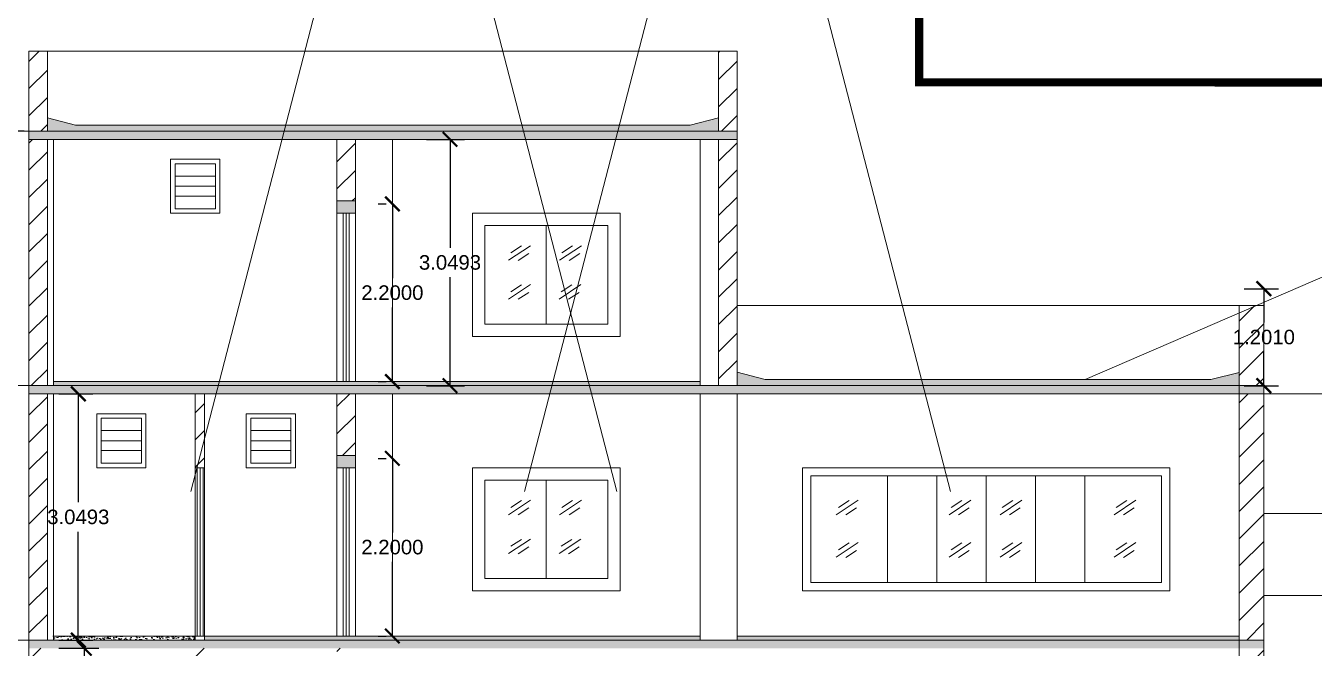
# Model space of a CAD drawing. Header units: metres. Extents: x -1560823 to -1560091, y 43631 to 43698.
# Drawn here: x -1560405.92 to -1560389.98, y 43674.24 to 43681.95 of the extents above; entities that cross this region are included whole.
import ezdxf

# ---------------------------------------------------------------- set-up
doc = ezdxf.new("R2010")
doc.units = ezdxf.units.M
doc.header["$LTSCALE"] = 750
doc.header["$MEASUREMENT"] = 0
doc.header["$PDMODE"] = 35
doc.header["$PDSIZE"] = 50
for name, pattern in [('DASH', [0.35, 0.25, -0.1]), ('DOT2', [0.125, 0, -0.125]), ('HIDDENX2', [0.75, 0.5, -0.25]), ('PHANTOM2', [1.25, 0.625, -0.125, 0.125, -0.125, 0.125, -0.125])]:
    doc.linetypes.add(name, pattern=pattern)
doc.layers.get('0').update_dxf_attribs({"lineweight": 5})
doc.layers.get('Defpoints').update_dxf_attribs({"lineweight": 0})
for name, color, linetype in [('BLK_1_FLR_1_REGULAR_ROOM_1', 117, 'Continuous'), ('BLK_1_FLR_2_WC_BATH_HT', 223, 'Continuous'), ('BLK_1_FLR_3_REGULAR_ROOM_1', 117, 'Continuous'), ('BLK_1_FLR_3_WC_BATH_HT', 223, 'Continuous'), ('BLK_1_HT_OF_BLDG', 5, 'Continuous'), ('BLK_1_PARAPET_HT', 233, 'Continuous')]:
    doc.layers.add(name, color=color, linetype=linetype)
doc.layers.add('BLK_1_FLR_2_REGULAR_ROOM_1', color=117, linetype='Continuous', lineweight=0)
doc.layers.add('LOCATION_PLAN', color=7, linetype='Continuous', lineweight=0)
doc.styles.add('56', font='romant.shx')
doc.styles.add('ROMANS', font='romans__.ttf', dxfattribs={"width": 0.75})
doc.styles.get("Standard").update_dxf_attribs({"font": 'arial.ttf'})
doc.dimstyles.new('Aec_Arch_I$7', dxfattribs={"dimscale": 96, "dimtxt": 0.125, "dimasz": 0.125, "dimexe": 0.125, "dimexo": 0.125, "dimgap": 0.0625, "dimtad": 1, "dimdec": 1, "dimzin": 3, "dimdsep": 46, "dimlunit": 4, "dimtxsty": 'ROMANS', "dimblk": 'OBLIQUE', "dimcen": 0.09375, "dimdle": 0.125, "dimadec": 0, "dimazin": 0, "dimtfac": 0.75, "dimtdec": 1, "dimtofl": 0, "dimtmove": 2, "dimatfit": 3, "dimfxl": 0, "dimfrac": 1, "dimtolj": 1, "dimtzin": 0, "dimarcsym": 0})
doc.dimstyles.get("Standard").update_dxf_attribs({"dimtxt": 0.18, "dimasz": 0.18, "dimexe": 0.18, "dimexo": 0.0625, "dimgap": 0.09, "dimtad": 1, "dimtih": 1, "dimtoh": 1, "dimdec": 4, "dimzin": 0, "dimdsep": 46, "dimtxsty": 'Standard', "dimblk": 'ARCHTICK', "dimcen": 0.09, "dimadec": 0, "dimazin": 0, "dimtfac": 1, "dimtdec": 4, "dimtofl": 0, "dimtmove": 0, "dimatfit": 3, "dimldrblk": 'ARCHTICK', "dimfxl": 0, "dimtolj": 1, "dimtzin": 0, "dimarcsym": 0})
pattern_1 = [(50, (-1563030.144, 41999.765784), (0.0911322407, -0.007973038), [0.0095292032, -0.1048212356]), (355, (-1563030.144, 41999.76578), (-0.0176291954, 0.0955705562), [0.0076233626, -0.0838569885]), (100.4514445, (-1563030.1364, 41999.76512), (0.073503045, 0.0875975172), [0.0080985766, -0.0890843424]), (46.1842, (-1563030.144, 41999.7912), (0.1355994605, -0.021030225), [0.014293805, -0.1572318534]), (96.6356355, (-1563030.1327, 41999.78944), (0.1187544485, 0.123767655), [0.012147872, -0.133626589]), (351.184164, (-1563030.144, 41999.7912), (0.1187544484, 0.123767655), [0.011435044, -0.125785483]), (21, (-1563030.13129, 41999.78484), (0.0758406482, -0.0511551631), [0.0095292032, -0.1048212356]), (326, (-1563030.13129, 41999.78484), (0.0309146833, 0.0921346954), [0.0076233626, -0.0838569885]), (71.4514447, (-1563030.12497, 41999.78058), (0.1067553305, 0.040979532), [0.0080985763, -0.0890843424]), (37.5, (-1563030.143997, 41999.765784), (0.0015449831, 0.04229617585), [0, -0.0828405401, 0, -0.0851275489, 0, -0.0841746286]), (7.5, (-1563030.143997, 41999.765784), (0.0334245745, 0.0501123915), [0, -0.0485354085, 0, -0.0809346995, 0, -0.0320816509]), (327.5, (-1563030.17233, 41999.765784), (0.06782536647, -0.00286573276), [0, -0.0317640108, 0, -0.0991037136, 0, -0.1315030046]), (317.5, (-1563030.185036, 41999.765784), (0.0740973271, 0.012718943), [0, -0.041293214, 0, -0.0658150303, 0, -0.0933861917])]
pattern_2 = [(45, (-1563037.27138, 42056.80287), (-0.168454106, 0.168454106), [])]

# ---------------------------------------------------------------- blocks, each defined once
blk = doc.blocks.new('_ArchTick')
at = {"color": 0, "linetype": 'ByBlock', "const_width": 0.15}
blk.add_lwpolyline([(-0.5, -0.5), (0.5, 0.5)], dxfattribs=at)
blk = doc.blocks.new('*D270')
at = {"layer": 'BLK_1_HT_OF_BLDG', "color": 0, "lineweight": -2}
for p, q in [((-1560405.944, 43680.646), (-1560407.537, 43680.646)), ((-1560407.357, 43680.646), (-1560407.357, 43674.831)), ((-1560407.357, 43668.652), (-1560407.357, 43674.467)), ((-1560405.945, 43668.652), (-1560407.537, 43668.652))]:
    blk.add_line(p, q, dxfattribs=at)
at = {"layer": 'Defpoints', "color": 0}
for p in [(-1560405.882, 43680.646), (-1560407.357, 43668.652), (-1560405.883, 43668.652)]:
    blk.add_point(p, dxfattribs=at)
at = {"layer": 'BLK_1_HT_OF_BLDG', "color": 0, "lineweight": -2, "xscale": 0.18, "yscale": 0.18, "zscale": 0.18}
for p, rotation in [((-1560407.357, 43680.646), 90), ((-1560407.357, 43668.652), 270)]:
    blk.add_blockref('_ArchTick', p, dxfattribs=dict(at, rotation=rotation))
at = {"layer": 'BLK_1_HT_OF_BLDG', "color": 0, "insert": (-1560407.357, 43674.649), "char_height": 0.18, "attachment_point": 5}
blk.add_mtext('\\A1;11.9941', dxfattribs=at)
blk = doc.blocks.new('*D259')
at = {"layer": 'BLK_1_FLR_1_REGULAR_ROOM_1', "color": 0, "lineweight": -2}
for p, q in [((-1560405.515, 43674.243), (-1560405.019, 43674.243)), ((-1560405.199, 43674.243), (-1560405.199, 43672.9)), ((-1560405.199, 43671.193), (-1560405.199, 43672.536)), ((-1560405.515, 43671.193), (-1560405.019, 43671.193))]:
    blk.add_line(p, q, dxfattribs=at)
at = {"layer": 'Defpoints', "color": 0}
for p in [(-1560405.578, 43674.243), (-1560405.199, 43674.243), (-1560405.578, 43671.193)]:
    blk.add_point(p, dxfattribs=at)
at = {"layer": 'BLK_1_FLR_1_REGULAR_ROOM_1', "color": 0, "lineweight": -2, "xscale": 0.18, "yscale": 0.18, "zscale": 0.18}
for p, rotation in [((-1560405.199, 43674.243), 90), ((-1560405.199, 43671.193), 270)]:
    blk.add_blockref('_ArchTick', p, dxfattribs=dict(at, rotation=rotation))
at = {"layer": 'BLK_1_FLR_1_REGULAR_ROOM_1', "color": 0, "insert": (-1560405.199, 43672.718), "char_height": 0.18, "attachment_point": 5}
blk.add_mtext('\\A1;3.0493', dxfattribs=at)
blk = doc.blocks.new('*D260')
at = {"layer": 'BLK_1_FLR_2_REGULAR_ROOM_1', "color": 0, "lineweight": -2}
for p, q in [((-1560405.515, 43677.394), (-1560405.092, 43677.394)), ((-1560405.272, 43677.394), (-1560405.272, 43676.051)), ((-1560405.272, 43674.344), (-1560405.272, 43675.687)), ((-1560405.515, 43674.344), (-1560405.092, 43674.344))]:
    blk.add_line(p, q, dxfattribs=at)
at = {"layer": 'Defpoints', "color": 0}
for p in [(-1560405.578, 43677.394), (-1560405.272, 43677.394), (-1560405.578, 43674.344)]:
    blk.add_point(p, dxfattribs=at)
at = {"layer": 'BLK_1_FLR_2_REGULAR_ROOM_1', "color": 0, "lineweight": -2, "xscale": 0.18, "yscale": 0.18, "zscale": 0.18}
for p, rotation in [((-1560405.272, 43677.394), 90), ((-1560405.272, 43674.344), 270)]:
    blk.add_blockref('_ArchTick', p, dxfattribs=dict(at, rotation=rotation))
at = {"layer": 'BLK_1_FLR_2_REGULAR_ROOM_1', "color": 0, "insert": (-1560405.272, 43675.869), "char_height": 0.18, "attachment_point": 5}
blk.add_mtext('\\A1;3.0493', dxfattribs=at)
blk = doc.blocks.new('*D262')
at = {"layer": 'BLK_1_PARAPET_HT', "color": 0, "lineweight": -2}
for p, q in [((-1560390.842, 43678.696), (-1560390.42, 43678.696)), ((-1560390.6, 43678.696), (-1560390.6, 43678.278)), ((-1560390.6, 43677.495), (-1560390.6, 43677.914)), ((-1560390.842, 43677.495), (-1560390.42, 43677.495))]:
    blk.add_line(p, q, dxfattribs=at)
at = {"layer": 'Defpoints', "color": 0}
for p in [(-1560390.905, 43678.696), (-1560390.6, 43678.696), (-1560390.905, 43677.495)]:
    blk.add_point(p, dxfattribs=at)
at = {"layer": 'BLK_1_PARAPET_HT', "color": 0, "lineweight": -2, "xscale": 0.18, "yscale": 0.18, "zscale": 0.18}
for p, rotation in [((-1560390.6, 43678.696), 90), ((-1560390.6, 43677.495), 270)]:
    blk.add_blockref('_ArchTick', p, dxfattribs=dict(at, rotation=rotation))
at = {"layer": 'BLK_1_PARAPET_HT', "color": 0, "insert": (-1560390.6, 43678.096), "char_height": 0.18, "attachment_point": 5}
blk.add_mtext('\\A1;1.2010', dxfattribs=at)
blk = doc.blocks.new('*D268')
at = {"layer": 'BLK_1_FLR_3_REGULAR_ROOM_1', "color": 0, "lineweight": -2}
for p, q in [((-1560400.963, 43680.545), (-1560400.492, 43680.545)), ((-1560400.672, 43680.545), (-1560400.672, 43679.202)), ((-1560400.672, 43677.495), (-1560400.672, 43678.838)), ((-1560400.963, 43677.495), (-1560400.492, 43677.495))]:
    blk.add_line(p, q, dxfattribs=at)
at = {"layer": 'Defpoints', "color": 0}
for p in [(-1560401.026, 43680.545), (-1560401.026, 43677.495), (-1560400.672, 43677.495)]:
    blk.add_point(p, dxfattribs=at)
at = {"layer": 'BLK_1_FLR_3_REGULAR_ROOM_1', "color": 0, "lineweight": -2, "xscale": 0.18, "yscale": 0.18, "zscale": 0.18}
for p, rotation in [((-1560400.672, 43680.545), 90), ((-1560400.672, 43677.495), 270)]:
    blk.add_blockref('_ArchTick', p, dxfattribs=dict(at, rotation=rotation))
at = {"layer": 'BLK_1_FLR_3_REGULAR_ROOM_1', "color": 0, "insert": (-1560400.672, 43679.02), "char_height": 0.18, "attachment_point": 5}
blk.add_mtext('\\A1;3.0493', dxfattribs=at)
blk = doc.blocks.new('A$C9f3768fe')
at = {"color": 0}
blk.add_line((21.76, 0), (21.76, 23.89), dxfattribs=at)
for points in [[(0, 0), (21.76, 0), (21.76, 23.89), (0, 23.89)], [(2, 2), (19.76, 2), (19.76, 21.89), (2, 21.89)]]:
    blk.add_lwpolyline(points, close=True, dxfattribs=at)
for points in [[(2, 16.41), (19.76, 16.41)], [(2, 11.95), (19.76, 11.95)], [(2, 7.62), (19.76, 7.62)]]:
    blk.add_lwpolyline(points, dxfattribs=at)
blk = doc.blocks.new('A$C42f8ecb2')
at = {"color": 0}
for points in [[(10.94, 7.41), (0, 0.09)], [(1.05, 3.76), (6.43, 7.25)], [(4.74, 0), (10.12, 3.48)]]:
    blk.add_lwpolyline(points, dxfattribs=at)
blk = doc.blocks.new('_Oblique')
at = {"color": 0, "linetype": 'ByBlock', "lineweight": -2}
blk.add_line((-0.5, -0.5), (0.5, 0.5), dxfattribs=at)
blk = doc.blocks.new('*D273')
at = {"layer": 'BLK_1_FLR_2_WC_BATH_HT', "color": 0, "linetype": 'DOT2', "lineweight": -2}
for p, q in [((-1560401.563, 43676.595), (-1560401.205, 43676.595)), ((-1560401.563, 43674.395), (-1560401.205, 43674.395))]:
    blk.add_line(p, q, dxfattribs=at)
at = {"layer": 'BLK_1_FLR_2_WC_BATH_HT', "color": 0, "linetype": 'PHANTOM2', "lineweight": -2}
for p, q in [((-1560401.385, 43676.595), (-1560401.385, 43675.677)), ((-1560401.385, 43674.395), (-1560401.385, 43675.313))]:
    blk.add_line(p, q, dxfattribs=at)
at = {"layer": 'Defpoints', "color": 0}
for p in [(-1560401.626, 43676.595), (-1560401.385, 43676.595), (-1560401.626, 43674.395)]:
    blk.add_point(p, dxfattribs=at)
at = {"layer": 'BLK_1_FLR_2_WC_BATH_HT', "color": 0, "lineweight": -2, "xscale": 0.18, "yscale": 0.18, "zscale": 0.18}
for p, rotation in [((-1560401.385, 43676.595), 90), ((-1560401.385, 43674.395), 270)]:
    blk.add_blockref('_ArchTick', p, dxfattribs=dict(at, rotation=rotation))
at = {"layer": 'BLK_1_FLR_2_WC_BATH_HT', "color": 0, "insert": (-1560401.385, 43675.495), "char_height": 0.18, "attachment_point": 5}
blk.add_mtext('\\A1;2.2000', dxfattribs=at)
blk = doc.blocks.new('*D274')
at = {"layer": 'BLK_1_FLR_3_WC_BATH_HT', "color": 0, "linetype": 'DOT2', "lineweight": -2}
for p, q in [((-1560401.563, 43679.746), (-1560401.205, 43679.746)), ((-1560401.563, 43677.546), (-1560401.205, 43677.546))]:
    blk.add_line(p, q, dxfattribs=at)
at = {"layer": 'BLK_1_FLR_3_WC_BATH_HT', "color": 0, "linetype": 'PHANTOM2', "lineweight": -2}
for p, q in [((-1560401.385, 43679.746), (-1560401.385, 43678.828)), ((-1560401.385, 43677.546), (-1560401.385, 43678.464))]:
    blk.add_line(p, q, dxfattribs=at)
at = {"layer": 'Defpoints', "color": 0}
for p in [(-1560401.626, 43679.746), (-1560401.385, 43679.746), (-1560401.626, 43677.546)]:
    blk.add_point(p, dxfattribs=at)
at = {"layer": 'BLK_1_FLR_3_WC_BATH_HT', "color": 0, "lineweight": -2, "xscale": 0.18, "yscale": 0.18, "zscale": 0.18}
for p, rotation in [((-1560401.385, 43679.746), 90), ((-1560401.385, 43677.546), 270)]:
    blk.add_blockref('_ArchTick', p, dxfattribs=dict(at, rotation=rotation))
at = {"layer": 'BLK_1_FLR_3_WC_BATH_HT', "color": 0, "insert": (-1560401.385, 43678.646), "char_height": 0.18, "attachment_point": 5}
blk.add_mtext('\\A1;2.2000', dxfattribs=at)
blk = doc.blocks.new('A$C7B173BE1')
at = {"linetype": 'HIDDENX2'}
h = blk.add_hatch(dxfattribs=at)
h.set_pattern_fill('AR-CONC', color=256, scale=0.055338, style=0)
h.set_pattern_definition([(50, (-100.1612, -509.87248), (0.39691729, -0.03472576), [0.04150348, -0.45653833]), (355, (-100.1612, -509.8725), (-0.07678218, 0.41624792), [0.0332028, -0.36523066]), (100.4514, (-100.12812, -509.87537), (0.3201354, 0.3815219), [0.03527253, -0.38799787]), (46.1842, (-100.1612, -509.7618), (0.59058963, -0.09159488), [0.0622552, -0.6848075]), (96.6356, (-100.112, -509.76944), (0.51722345, 0.53905714), [0.0529088, -0.5819967]), (351.1842, (-100.1612, -509.7618), (0.517223, 0.53905755), [0.0498042, -0.547846]), (21, (-100.10586, -509.78947), (0.3303163, -0.22280116), [0.04150348, -0.45653833]), (326, (-100.10586, -509.78947), (0.1346458, 0.40128338), [0.0332028, -0.36523066]), (71.4514, (-100.07833, -509.80804), (0.46496222, 0.17848186), [0.03527253, -0.38799787]), (37.5, (-100.1612, -509.87248), (0.00672902, 0.18421673), [0, -0.36080362, 0, -0.37076446, 0, -0.36661411]), (7.5, (-100.1612, -509.87248), (0.145577365, 0.21825947), [0, -0.21139108, 0, -0.352502925, 0, -0.1397284]), (327.5, (-100.2846, -509.87248), (0.295406547, -0.01248141), [0, -0.13834495, 0, -0.43163623, 0, -0.57274808]), (317.5, (-100.33994, -509.87248), (0.32272344, 0.05539607), [0, -0.17984843, 0, -0.28665073, 0, -0.40673414])])
h.paths.add_polyline_path([(1.721, 5.05), (1.721, 4.957), (1.859, 4.957), (6.747, 4.957), (6.747, 5.05)])
h = blk.add_hatch(dxfattribs=at)
h.set_pattern_fill('AR-CONC', color=256, scale=0.061487, style=0)
h.set_pattern_definition([(50, (-11.32398, 11.07707), (0.441019, -0.038584), [0.046115, -0.507265]), (355, (-11.324, 11.07707), (-0.085314, 0.462498), [0.036892, -0.405812]), (100.4514, (-11.28723, 11.07385), (0.355706, 0.423913), [0.039192, -0.431109]), (46.184, (-11.324, 11.20004), (0.65621, -0.101772), [0.069172, -0.760897]), (96.6356, (-11.2693, 11.19156), (0.574693, 0.598952), [0.058788, -0.646663]), (351.184, (-11.324, 11.20004), (0.574692, 0.598953), [0.055338, -0.608718]), (21, (-11.2625, 11.1693), (0.367018, -0.247557), [0.046115, -0.507265]), (326, (-11.2625, 11.1693), (0.149606, 0.44587), [0.036892, -0.405812]), (71.4514, (-11.2319, 11.14867), (0.516625, 0.198313), [0.039192, -0.431109]), (37.5, (-11.32398, 11.07707), (0.0074767, 0.2046853), [0, -0.400893, 0, -0.4119605, 0, -0.407349]), (7.5, (-11.32398, 11.07707), (0.1617526, 0.2425105), [0, -0.234879, 0, -0.39167, 0, -0.1552538]), (327.5, (-11.4611, 11.07707), (0.3282295, -0.0138682), [0, -0.1537166, 0, -0.479596, 0, -0.6363868]), (317.5, (-11.52258, 11.07707), (0.3585816, 0.061551), [0, -0.1998316, 0, -0.318501, 0, -0.451927])])
h.paths.add_polyline_path([(2.413, 4.219), (2.413, 4.404), (1.721, 4.404), (1.721, 4.219)])
h = blk.add_hatch(dxfattribs=at)
h.set_pattern_fill('AR-CONC', color=256, scale=0.09223, style=0)
h.set_pattern_definition([(50, (-100.1612, -509.8725), (0.6615288, -0.0578763), [0.0691725, -0.7608972]), (355, (-100.1612, -509.8725), (-0.1279703, 0.6937465), [0.055338, -0.6087178]), (100.4514, (-100.1061, -509.8773), (0.533559, 0.63586985), [0.05878755, -0.6466631]), (46.1842, (-100.1612, -509.688), (0.984316, -0.1526581), [0.1037587, -1.1413458]), (96.6356, (-100.0792, -509.7007), (0.862039, 0.8984286), [0.0881813, -0.9699945]), (351.1842, (-100.1612, -509.688), (0.8620384, 0.8984292), [0.083007, -0.9130767]), (21, (-100.06897, -509.73414), (0.55052716, -0.37133526), [0.0691725, -0.7608972]), (326, (-100.069, -509.73414), (0.22440964, 0.6688056), [0.055338, -0.6087178]), (71.4514, (-100.0231, -509.7651), (0.774937, 0.2974698), [0.05878755, -0.6466631]), (37.5, (-100.1612, -509.87248), (0.01121503, 0.30702788), [0, -0.60133937, 0, -0.61794076, 0, -0.61102352]), (7.5, (-100.1612, -509.87248), (0.24262894, 0.36376578), [0, -0.35231847, 0, -0.58750488, 0, -0.23288066]), (327.5, (-100.36687, -509.87248), (0.49234424, -0.02080235), [0, -0.2305749, 0, -0.71939372, 0, -0.95458013]), (317.5, (-100.4591, -509.8725), (0.5378724, 0.0923268), [0, -0.2997474, 0, -0.4777512, 0, -0.67789024])])
h.paths.add_polyline_path([(6.747, 4.219), (6.747, 4.404), (6.056, 4.404), (6.056, 4.219)])
h = blk.add_hatch(dxfattribs=at)
h.set_pattern_fill('AR-CONC', color=256, scale=0.09223, style=0)
h.set_pattern_definition([(50, (-11.324, 11.07707), (0.661529, -0.057876), [0.069172, -0.760897]), (355, (-11.324, 11.0771), (-0.12797, 0.693747), [0.055338, -0.608718]), (100.4514, (-11.26885, 11.07225), (0.53356, 0.63587), [0.058788, -0.646663]), (46.184, (-11.324, 11.2615), (0.984316, -0.152658), [0.10376, -1.141346]), (96.6356, (-11.242, 11.2488), (0.86204, 0.89843), [0.08818, -0.969995]), (351.184, (-11.324, 11.2615), (0.86204, 0.89843), [0.083007, -0.913077]), (21, (-11.23175, 11.2154), (0.550527, -0.371335), [0.069172, -0.760897]), (326, (-11.23175, 11.2154), (0.22441, 0.668806), [0.055338, -0.608718]), (71.4514, (-11.1859, 11.1845), (0.774937, 0.29747), [0.058788, -0.646663]), (37.5, (-11.32398, 11.07707), (0.011215, 0.307028), [0, -0.6013394, 0, -0.617941, 0, -0.6110235]), (7.5, (-11.32398, 11.07707), (0.242629, 0.363766), [0, -0.3523185, 0, -0.587505, 0, -0.2328807]), (327.5, (-11.52965, 11.07707), (0.4923442, -0.0208024), [0, -0.230575, 0, -0.719394, 0, -0.95458]), (317.5, (-11.6219, 11.07707), (0.537872, 0.092327), [0, -0.299747, 0, -0.477751, 0, -0.67789])])
h.paths.add_polyline_path([(6.747, 2.467), (7.024, 2.467), (7.024, 2.652), (7.024, 2.744), (1.721, 2.744), (1.444, 2.744), (1.444, 2.467), (1.721, 2.467)])
for p, q in [((5.317, 7.507), (5.252, 7.442)), ((5.252, 7.257), (5.252, 7.442)), ((5.379, 7.507), (5.317, 7.507)), ((5.318, 7.286), (5.318, 7.419)), ((5.375, 7.286), (5.375, 7.422)), ((5.379, 7.507), (5.444, 7.442)), ((5.444, 7.257), (5.444, 7.442)), ((5.317, 7.192), (5.252, 7.257)), ((5.317, 5.05), (5.317, 7.192)), ((5.317, 7.192), (5.379, 7.192)), ((5.379, 7.192), (5.444, 7.257)), ((5.379, 5.05), (5.379, 7.192)), ((5.281, 6.464), (5.341, 6.464)), ((5.341, 6.464), (5.349, 6.485)), ((5.349, 6.485), (5.349, 6.446)), ((5.349, 6.446), (5.356, 6.466)), ((5.356, 6.466), (5.404, 6.466)), ((16.349, 3.737), (16.349, 6.319)), ((10.282, 6.043), (13.925, 6.043)), ((10.282, 5.536), (10.282, 6.043)), ((13.925, 5.536), (13.925, 6.043)), ((16.262, 6.043), (16.718, 6.043)), ((10.558, 4.29), (10.558, 5.766)), ((10.558, 5.766), (13.648, 5.766)), ((11.542, 4.29), (11.542, 5.766)), ((11.604, 4.29), (11.604, 5.766)), ((12.603, 4.29), (12.603, 5.766)), ((12.664, 4.29), (12.664, 5.766)), ((13.648, 4.29), (13.648, 5.766)), ((16.229, 5.766), (16.718, 5.766)), ((10.282, 5.536), (9.165, 5.536)), ((9.165, 4.521), (9.165, 5.536)), ((15.041, 5.536), (13.925, 5.536)), ((15.041, 4.521), (15.041, 5.536)), ((10.282, 5.397), (9.307, 5.397)), ((9.307, 4.659), (9.307, 5.397)), ((10.282, 4.659), (10.282, 5.397)), ((13.925, 5.397), (14.9, 5.397)), ((13.925, 4.659), (13.925, 5.397)), ((14.9, 4.659), (14.9, 5.397)), ((6.747, 5.05), (1.721, 5.05)), ((1.721, 5.05), (1.721, 4.957)), ((6.747, 5.05), (6.747, 4.957)), ((8.684, 5.032), (9.664, 5.032)), ((9.742, 5.028), (9.898, 5.028)), ((13.184, 5.032), (13.338, 5.032)), ((13.509, 5.032), (15.53, 5.032)), ((1.167, 4.957), (0.808, 4.957)), ((1.167, 4.957), (1.167, 4.421)), ((1.444, 4.957), (1.444, 4.421)), ((1.444, 4.957), (7.024, 4.957)), ((1.536, 4.865), (1.536, 4.404)), ((1.536, 4.865), (1.859, 4.865)), ((1.721, 4.865), (1.721, 4.219)), ((1.859, 4.865), (1.859, 4.404)), ((2.413, 4.957), (2.413, 2.744)), ((2.689, 4.957), (2.689, 2.744)), ((4.734, 4.957), (4.734, 3.148)), ((4.795, 4.957), (4.795, 3.148)), ((5.779, 4.957), (5.779, 2.744)), ((6.056, 4.957), (6.056, 2.744)), ((6.609, 4.865), (6.609, 4.404)), ((6.609, 4.865), (6.932, 4.865)), ((6.747, 4.865), (6.747, 4.219)), ((6.932, 4.865), (6.932, 4.404)), ((7.024, 4.957), (7.024, 4.421)), ((7.301, 4.957), (7.66, 4.957)), ((7.301, 4.957), (7.301, 4.421)), ((7.393, 4.865), (7.66, 4.865)), ((7.393, 4.865), (7.393, 4.404)), ((10.282, 4.521), (9.165, 4.521)), ((10.282, 4.659), (9.307, 4.659)), ((10.282, 4.014), (10.282, 4.521)), ((14.9, 4.659), (13.925, 4.659)), ((13.925, 4.521), (15.041, 4.521)), ((13.925, 4.014), (13.925, 4.521)), ((2.413, 4.404), (1.721, 4.404)), ((3.673, 4.456), (3.673, 2.744)), ((3.673, 4.456), (3.734, 4.456)), ((3.734, 4.456), (3.734, 2.744)), ((6.056, 4.404), (6.747, 4.404)), ((10.558, 4.29), (13.648, 4.29)), ((16.244, 4.29), (16.718, 4.29)), ((2.413, 4.219), (1.721, 4.219)), ((6.056, 4.219), (6.747, 4.219)), ((10.282, 4.014), (13.925, 4.014)), ((16.242, 4.014), (16.718, 4.014)), ((4.734, 3.148), (4.795, 3.148)), ((1.345, 2.744), (1.345, 2.467)), ((1.345, 2.744), (7.024, 2.744)), ((7.024, 2.467), (7.024, 2.744)), ((1.345, 2.467), (7.024, 2.467))]:
    blk.add_line(p, q)
at = {"linetype": 'ByBlock', "ltscale": 0.5}
for p, q in [((13.925, 3.402), (13.925, 2.798)), ((15.041, 3.402), (15.041, 2.798)), ((9.079, 3.101), (9.357, 3.101)), ((9.936, 3.101), (11.711, 3.101)), ((12.275, 3.101), (14.115, 3.101)), ((14.694, 3.101), (15.344, 3.101))]:
    blk.add_line(p, q, dxfattribs=at)
for centre, radius, start, end in [((1.306, 4.481), 0.243, 198.4349, 341.5651), ((1.306, 4.481), 0.151, 203.4653, 336.5347), ((7.162, 4.481), 0.243, 198.4349, 341.5651), ((7.162, 4.481), 0.151, 203.4653, 336.5347)]:
    blk.add_arc(centre, radius, start, end)
blk.add_spline([(7.651, 4.867), (7.686, 4.917), (7.651, 4.959), (7.634, 4.909), (7.665, 4.874)], degree=3)
at = {"xscale": 0.2766898941109911, "yscale": 0.2766898941109911, "zscale": 0.2766898941109911}
for p, rotation in [((16.349, 6.043), 270), ((16.349, 5.766), 90), ((16.349, 4.29), 270), ((16.349, 4.014), 90)]:
    blk.add_blockref('_Oblique', p, dxfattribs=dict(at, rotation=rotation))
at = {"linetype": 'ByBlock', "ltscale": 0.5, "xscale": 0.2419244011461227, "yscale": 0.2419244011461227, "zscale": 0.2419244011461227, "rotation": 180}
for p in [(9.165, 3.101), (10.282, 3.101), (13.925, 3.101)]:
    blk.add_blockref('_Oblique', p, dxfattribs=at)
at = {"linetype": 'ByBlock', "ltscale": 0.5, "xscale": 0.2419244011461227, "yscale": 0.2419244011461227, "zscale": 0.2419244011461227}
blk.add_blockref('_Oblique', (15.041, 3.101), dxfattribs=at)
at = {"color": 4, "style": 'ROMANS'}
for s, height, p in [('COWL', 0.1923, (3.796, 6.864)), ('VENT PIPE', 0.1923, (3.25, 6.293)), ('COVERING SLAB', 0.19227, (1.849, 5.594)), ('Drop Wall', 0.1923, (2.815, 4.618)), ('Baffle wall', 0.19227, (1.492, 3.668)), ("Using 'U' type trap 2 Nos in inlet, outlet & Vent pipe will be covered with", 0.19227, (8.559, 1.447)), ('Mosquito proof covering net in inner side and top of  vent pipe.', 0.19227, (8.521, 1.072))]:
    blk.add_text(s, height=height, dxfattribs=at).set_placement(p)
at = {"style": 'ROMANS'}
blk.add_text('.23       1.22     .23', height=0.19227, rotation=90, dxfattribs=at).set_placement((16.113, 3.954))
at = {"linetype": 'HIDDENX2', "style": 'ROMANS'}
for p in [(8.707, 5.174), (15.216, 5.153)]:
    blk.add_text('C', height=0.292, dxfattribs=at).set_placement(p)
at = {"color": 4, "style": 'ROMANS'}
blk.add_text('P.C.C 1:5:10', height=0.19227, rotation=359.2075, dxfattribs=at).set_placement((0.03, 3.205))
at = {"style": 'ROMANS'}
for s, p in [('2.44', (9.4, 3.034)), ('9.15', (11.748, 3.049)), ('2.44', (14.158, 3.033))]:
    blk.add_text(s, height=0.1923, dxfattribs=at).set_placement(p)
at = {"color": 2}
for s, height, style, p in [('%%UPLAN', 0.3036, 'ROMANS', (11.325, 2.264)), ('%%USECTION ON C-C', 0.30359, 'ROMANS', (2.376, 1.758)), ('%%USEPTIC TANK DETAILS', 0.34178, '56', (9.321, 0.191))]:
    blk.add_text(s, height=height, dxfattribs=dict(at, style=style)).set_placement(p)
at = {"path_type": 1}
for points, override in [([(5.28, 7.374), (4.619, 6.884), (4.564, 6.882)], {"dimasz": 0.066667, "dimtxsty": 'ROMANS', "dimldrblk": 'Open30'}), ([(5.317, 5.751), (4.77, 6.388), (4.601, 6.388)], {"dimasz": 0.066667, "dimtxsty": 'ROMANS', "dimldrblk": 'Open30'}), ([(4.656, 5.026), (4.109, 5.662), (3.94, 5.662)], {"dimasz": 0.066667, "dimtxsty": 'ROMANS', "dimldrblk": 'Open30'}), ([(1.465, 4.609), (0.918, 5.245), (0.749, 5.245)], {"dimasz": 0.066667, "dimtxsty": 'ROMANS', "dimldrblk": 'Open30'}), ([(8.842, 5.032), (8.842, 4.238)], {"dimasz": 0.166667, "dimtxsty": 'ROMANS', "dimldrblk": 'Open30'}), ([(15.329, 5.032), (15.329, 4.224)], {"dimasz": 0.166667, "dimtxsty": 'ROMANS', "dimldrblk": 'Open30'}), ([(4.778, 3.95), (4.231, 4.587), (4.062, 4.587)], {"dimasz": 0.066667, "dimtxsty": 'ROMANS', "dimldrblk": 'Open30'}), ([(3.726, 3.094), (3.179, 3.73), (3.01, 3.73)], {"dimasz": 0.066667, "dimtxsty": 'ROMANS', "dimldrblk": 'Open30'}), ([(2.129, 2.468), (1.59, 3.112), (1.421, 3.114)], {"dimasz": 0.066667, "dimtxsty": 'ROMANS', "dimldrblk": 'Open30'})]:
    blk.add_leader(points, dimstyle='Aec_Arch_I$7', override=override, dxfattribs=at)

msp = doc.modelspace()

# ---------------------------------------------------------------- hatches: boundary and pattern name
h = msp.add_hatch()
h.set_pattern_fill('ANSI31', color=0, scale=1.905841)
h.set_pattern_definition(pattern_2)
h.paths.add_polyline_path([(-1560405.65415, 43674.24277), (-1560405.88285, 43674.24277), (-1560405.88285, 43671.19342), (-1560405.65415, 43671.19342)])
h.paths.add_polyline_path([(-1560405.65415, 43677.39376), (-1560405.88285, 43677.39376), (-1560405.88285, 43674.34441), (-1560405.65415, 43674.34441)])
h.paths.add_polyline_path([(-1560405.65415, 43680.54475), (-1560405.88285, 43680.54475), (-1560405.88285, 43677.4954), (-1560405.65415, 43677.4954)])
h.paths.add_polyline_path([(-1560405.65415, 43681.63743), (-1560405.88285, 43681.63743), (-1560405.88285, 43680.64639), (-1560405.65415, 43680.64639)])
h = msp.add_hatch()
h.set_pattern_fill('ANSI31', color=0, scale=1.905841)
h.set_pattern_definition(pattern_2)
h.paths.add_polyline_path([(-1560397.1195, 43681.63743), (-1560397.34821, 43681.63743), (-1560397.34821, 43680.64639), (-1560397.1195, 43680.64639)])
h = msp.add_hatch()
h.set_pattern_fill('CORK', color=0, scale=0.381168)
h.set_pattern_definition([(0, (-1563030.143997, 41999.765784), (0, 0.0476460162), []), (135, (-1563030.12017, 41999.74196), (-0.095292032, -0.095292032), [0.0673816425, -0.0673816425]), (135, (-1563030.10826, 41999.74196), (-0.095292032, -0.095292032), [0.0673816425, -0.0673816425]), (135, (-1563030.09635, 41999.74196), (-0.095292032, -0.095292032), [0.0673816425, -0.0673816425])])
h.paths.add_polyline_path([(-1560390.90487, 43677.65883), (-1560391.25453, 43677.57164), (-1560396.77164, 43677.57164), (-1560397.1195, 43677.66225), (-1560397.1195, 43677.4954), (-1560390.90487, 43677.4954)])
h.paths.add_polyline_path([(-1560397.34821, 43680.81041), (-1560397.70026, 43680.72263), (-1560405.30629, 43680.72263), (-1560405.65415, 43680.81324), (-1560405.65415, 43680.64639), (-1560397.34821, 43680.64639)])
h = msp.add_hatch(color=0)
h.dxf.hatch_style = 1
h.paths.add_polyline_path([(-1560397.1195, 43680.64639), (-1560405.88285, 43680.64639), (-1560405.88285, 43680.54475), (-1560397.1195, 43680.54475)])
h = msp.add_hatch()
h.set_pattern_fill('ANSI31', color=0, scale=1.905841)
h.set_pattern_definition(pattern_2)
h.paths.add_polyline_path([(-1560402.07117, 43679.78241), (-1560401.84247, 43679.78241), (-1560401.84247, 43680.54475), (-1560402.07117, 43680.54475)])
h.paths.add_polyline_path([(-1560401.84247, 43677.39376), (-1560402.07117, 43677.39376), (-1560402.07117, 43676.63142), (-1560401.84247, 43676.63142)])
h.paths.add_polyline_path([(-1560402.07117, 43673.48043), (-1560401.84247, 43673.48043), (-1560401.84247, 43674.24277), (-1560402.07117, 43674.24277)])
h = msp.add_hatch()
h.set_pattern_fill('ANSI31', color=0, scale=1.905841)
h.set_pattern_definition(pattern_2)
h.paths.add_polyline_path([(-1560390.59993, 43674.24277), (-1560390.90487, 43674.24277), (-1560390.90487, 43671.19342), (-1560390.59993, 43671.19342)])
h.paths.add_polyline_path([(-1560390.59993, 43677.39376), (-1560390.90487, 43677.39376), (-1560390.90487, 43674.34441), (-1560390.59993, 43674.34441)])
h.paths.add_polyline_path([(-1560390.59993, 43678.48644), (-1560390.90487, 43678.48644), (-1560390.90487, 43677.4954), (-1560390.59993, 43677.4954)])
h.paths.add_polyline_path([(-1560397.1195, 43680.54475), (-1560397.34821, 43680.54475), (-1560397.34821, 43677.4954), (-1560397.1195, 43677.4954)])
h = msp.add_hatch(color=0)
h.dxf.hatch_style = 1
h.paths.add_polyline_path([(-1560401.84247, 43679.78241), (-1560402.07117, 43679.78241), (-1560402.07117, 43679.62994), (-1560401.84247, 43679.62994)])
h = msp.add_hatch(color=0)
h.dxf.hatch_style = 1
h.paths.add_polyline_path([(-1560390.90487, 43677.4954), (-1560405.88285, 43677.4954), (-1560405.88285, 43677.39376), (-1560390.90487, 43677.39376)])
h = msp.add_hatch()
h.set_pattern_fill('AR-CONC', color=0, scale=0.012706)
h.set_pattern_definition(pattern_1)
h.paths.add_polyline_path([(-1560397.57691, 43677.54623), (-1560405.57792, 43677.54623), (-1560405.57792, 43677.4954), (-1560397.57691, 43677.4954)])
h = msp.add_hatch(color=0)
h.dxf.hatch_style = 1
h.paths.add_polyline_path([(-1560390.59993, 43677.4954), (-1560390.90487, 43677.4954), (-1560390.90487, 43677.39376), (-1560390.59993, 43677.39376)])
h.paths.add_polyline_path([(-1560390.59993, 43674.34441), (-1560390.90487, 43674.34441), (-1560390.90487, 43674.24277), (-1560390.59993, 43674.24277)])
h = msp.add_hatch()
h.set_pattern_fill('ANSI31', color=0, scale=1.905841)
h.set_pattern_definition([(45, (-1563027.96623, 42002.76328), (-0.168454106, 0.168454106), [])])
h.paths.add_polyline_path([(-1560403.71019, 43677.39376), (-1560403.82454, 43677.39376), (-1560403.82454, 43676.47895), (-1560403.71019, 43676.47895)])
h = msp.add_hatch(color=0)
h.dxf.hatch_style = 1
h.paths.add_polyline_path([(-1560401.84247, 43676.63142), (-1560402.07117, 43676.63142), (-1560402.07117, 43676.47895), (-1560401.84247, 43676.47895)])
h = msp.add_hatch()
h.set_pattern_fill('AR-CONC', color=0, scale=0.012706)
h.set_pattern_definition(pattern_1)
h.paths.add_polyline_path([(-1560403.82454, 43674.39524), (-1560405.57792, 43674.39524), (-1560405.57792, 43674.34441), (-1560403.82454, 43674.34441)])
h = msp.add_hatch()
h.set_pattern_fill('ANSI31', color=0, scale=1.905841)
h.set_pattern_definition(pattern_2)
h.paths.add_polyline_path([(-1560403.82454, 43673.32796), (-1560403.71019, 43673.32796), (-1560403.71019, 43674.24277), (-1560403.82454, 43674.24277)])
h.paths.add_polyline_path([(-1560403.71019, 43674.39524), (-1560403.82454, 43674.39524), (-1560403.82454, 43674.34441), (-1560403.71019, 43674.34441)])
h = msp.add_hatch()
h.set_pattern_fill('AR-CONC', color=0, scale=0.012706)
h.set_pattern_definition(pattern_1)
h.paths.add_polyline_path([(-1560397.57691, 43674.39524), (-1560403.71019, 43674.39524), (-1560403.71019, 43674.34441), (-1560397.57691, 43674.34441)])
h = msp.add_hatch()
h.set_pattern_fill('AR-CONC', color=0, scale=0.012706)
h.set_pattern_definition(pattern_1)
h.paths.add_polyline_path([(-1560390.90487, 43674.39524), (-1560397.1195, 43674.39524), (-1560397.1195, 43674.34441), (-1560390.90487, 43674.34441)])
h = msp.add_hatch(color=0)
h.dxf.hatch_style = 1
h.paths.add_polyline_path([(-1560390.90487, 43674.34441), (-1560405.88285, 43674.34441), (-1560405.88285, 43674.24277), (-1560390.90487, 43674.24277)])

# ---------------------------------------------------------------- linework, layer by layer
at = {"color": 0}
for p, q in [((-1560405.88285, 43668.6523), (-1560405.88285, 43681.63743)), ((-1560405.65415, 43680.64639), (-1560405.65415, 43681.63743)), ((-1560397.34821, 43680.64639), (-1560397.34821, 43681.63743)), ((-1560397.1195, 43677.4954), (-1560397.1195, 43681.63743)), ((-1560405.65415, 43677.4954), (-1560405.65415, 43680.54475)), ((-1560405.57792, 43677.4954), (-1560405.57792, 43680.54475)), ((-1560402.07117, 43677.54623), (-1560402.07117, 43680.54475)), ((-1560401.84247, 43677.54623), (-1560401.84247, 43680.54475)), ((-1560401.84247, 43677.54623), (-1560401.84247, 43680.54475)), ((-1560401.38507, 43677.54623), (-1560401.38507, 43680.54475)), ((-1560397.57691, 43677.4954), (-1560397.57691, 43680.54475)), ((-1560397.34821, 43677.4954), (-1560397.34821, 43680.54475)), ((-1560390.90487, 43671.19342), (-1560390.90487, 43678.48644)), ((-1560390.59993, 43668.6523), (-1560390.59993, 43678.48644)), ((-1560405.65415, 43674.34441), (-1560405.65415, 43677.39376)), ((-1560405.57792, 43674.34441), (-1560405.57792, 43677.39376)), ((-1560403.82454, 43674.34441), (-1560403.82454, 43677.39376)), ((-1560403.71019, 43674.34441), (-1560403.71019, 43677.39376)), ((-1560402.07117, 43674.39524), (-1560402.07117, 43677.39376)), ((-1560401.84247, 43674.39524), (-1560401.84247, 43677.39376)), ((-1560401.84247, 43674.39524), (-1560401.84247, 43677.39376)), ((-1560401.38507, 43674.39524), (-1560401.38507, 43677.39376)), ((-1560397.57691, 43674.34441), (-1560397.57691, 43677.39376)), ((-1560397.1195, 43674.34441), (-1560397.1195, 43677.39376)), ((-1560396.30769, 43674.95428), (-1560396.30769, 43676.47895)), ((-1560391.76488, 43674.95428), (-1560391.76488, 43676.47895)), ((-1560391.76488, 43674.95428), (-1560396.30769, 43674.95428))]:
    msp.add_line(p, q, dxfattribs=at)
at = {"color": 0, "linetype": 'DASH', "ltscale": 30}
for p, q in [((-1560389.48508, 43679.00811), (-1560392.81254, 43677.57164)), ((-1560390.90487, 43677.39376), (-1560388.49931, 43677.39376)), ((-1560390.59993, 43675.91374), (-1560388.49931, 43675.91374)), ((-1560390.59993, 43674.89612), (-1560388.49931, 43674.89612))]:
    msp.add_line(p, q, dxfattribs=at)
at = {"color": 0, "const_width": 0.10164}
msp.add_lwpolyline([(-1560394.86559, 43694.61898), (-1560381.21875, 43694.61554), (-1560381.21875, 43681.24771), (-1560394.86559, 43681.25115)], close=True, dxfattribs=at)
at = {"color": 0}
for points in [[(-1560405.88285, 43681.63743), (-1560397.1195, 43681.63743)], [(-1560405.65415, 43680.81324), (-1560405.30629, 43680.72263)], [(-1560397.3506, 43680.80982), (-1560397.70026, 43680.72263)], [(-1560405.88285, 43680.64639), (-1560397.1195, 43680.64639)], [(-1560405.30629, 43680.72263), (-1560397.70026, 43680.72263)], [(-1560405.88285, 43680.54475), (-1560397.1195, 43680.54475)], [(-1560401.99494, 43679.62994), (-1560401.99494, 43677.54623)], [(-1560401.95682, 43679.62994), (-1560401.95682, 43677.54623)], [(-1560401.9187, 43679.62994), (-1560401.9187, 43677.54623)], [(-1560399.48041, 43679.47748), (-1560399.48041, 43678.25774)], [(-1560397.1195, 43678.48644), (-1560390.59993, 43678.48644)], [(-1560397.1195, 43677.66225), (-1560396.77164, 43677.57164)], [(-1560396.77164, 43677.57164), (-1560391.25453, 43677.57164)], [(-1560390.90487, 43677.65883), (-1560391.25453, 43677.57164)], [(-1560405.88285, 43677.4954), (-1560390.59993, 43677.4954)], [(-1560405.57792, 43677.54623), (-1560397.57691, 43677.54623)], [(-1560405.88285, 43677.39376), (-1560390.59993, 43677.39376)], [(-1560403.82454, 43676.47895), (-1560403.71019, 43676.47895)], [(-1560403.80255, 43676.47895), (-1560403.80255, 43674.39524)], [(-1560403.76444, 43676.47895), (-1560403.76444, 43674.39524)], [(-1560403.72632, 43676.47895), (-1560403.72632, 43674.39524)], [(-1560401.99494, 43676.47895), (-1560401.99494, 43674.39524)], [(-1560401.95682, 43676.47895), (-1560401.95682, 43674.39524)], [(-1560401.9187, 43676.47895), (-1560401.9187, 43674.39524)], [(-1560396.30769, 43676.47895), (-1560391.76488, 43676.47895)], [(-1560399.48041, 43676.32649), (-1560399.48041, 43675.10675)], [(-1560395.25602, 43676.37731), (-1560395.25602, 43675.05593)], [(-1560394.64615, 43676.37731), (-1560394.64615, 43675.05593)], [(-1560394.03628, 43676.37731), (-1560394.03628, 43675.05593)], [(-1560393.42642, 43676.37731), (-1560393.42642, 43675.05593)], [(-1560392.81655, 43676.37731), (-1560392.81655, 43675.05593)], [(-1560405.57792, 43674.39524), (-1560403.82454, 43674.39524)], [(-1560403.82454, 43674.39524), (-1560397.57691, 43674.39524)], [(-1560397.1195, 43674.39524), (-1560390.90487, 43674.39524)], [(-1560405.88285, 43674.34441), (-1560390.59993, 43674.34441)]]:
    msp.add_lwpolyline(points, dxfattribs=at)
at = {"color": 0, "linetype": 'DASH', "ltscale": 30}
for points in [[(-1560405.88155, 43680.64639), (-1560408.02036, 43680.64639)], [(-1560405.88155, 43677.4954), (-1560408.02036, 43677.4954)], [(-1560405.88155, 43674.34441), (-1560408.02036, 43674.34441)]]:
    msp.add_lwpolyline(points, dxfattribs=at)
at = {"color": 0}
for points in [[(-1560402.07117, 43679.62994), (-1560402.07117, 43679.78241), (-1560401.84247, 43679.78241), (-1560401.84247, 43679.62994)], [(-1560400.39522, 43679.62994), (-1560398.56561, 43679.62994), (-1560398.56561, 43678.10527), (-1560400.39522, 43678.10527)], [(-1560400.24275, 43679.47748), (-1560398.71808, 43679.47748), (-1560398.71808, 43678.25774), (-1560400.24275, 43678.25774)], [(-1560402.07117, 43676.47895), (-1560402.07117, 43676.63142), (-1560401.84247, 43676.63142), (-1560401.84247, 43676.47895)], [(-1560400.39522, 43676.47895), (-1560398.56561, 43676.47895), (-1560398.56561, 43674.95428), (-1560400.39522, 43674.95428)], [(-1560396.30769, 43674.95428), (-1560391.76488, 43674.95428), (-1560391.76488, 43676.47895), (-1560396.30769, 43676.47895)], [(-1560400.24275, 43676.32649), (-1560398.71808, 43676.32649), (-1560398.71808, 43675.10675), (-1560400.24275, 43675.10675)], [(-1560396.20605, 43675.05593), (-1560391.86652, 43675.05593), (-1560391.86652, 43676.37731), (-1560396.20605, 43676.37731)]]:
    msp.add_lwpolyline(points, close=True, dxfattribs=at)
at = {"layer": 'LOCATION_PLAN'}
msp.add_lwpolyline([(-1560394.86559, 43681.25115), (-1560381.21875, 43681.25115), (-1560381.22993, 43694.61733), (-1560394.86559, 43694.61898)], close=True, dxfattribs=at)

# ---------------------------------------------------------------- block references
at = {"color": 0, "ltscale": 3, "xscale": 0.6366588942796624, "yscale": 0.6366588942796624, "zscale": 0.6366588942796624}
msp.add_blockref('A$C7B173BE1', (-1560406.87182, 43683.16842), dxfattribs=at)
at = {"color": 0}
for name, p, xscale, yscale, zscale in [('A$C9f3768fe', (-1560404.12907, 43679.62994), 0.02798758442092, 0.02798758442092, 0.02798758442092), ('A$C42f8ecb2', (-1560399.94609, 43679.04613), 0.0246209853894111, 0.0246209853894111, 0.0246209853894111), ('A$C42f8ecb2', (-1560399.94609, 43679.04613), 0.0246209853894111, 0.0246209853894111, 0.0246209853894111), ('A$C42f8ecb2', (-1560399.31585, 43679.04613), 0.0246209853894111, 0.0246209853894111, 0.0246209853894111), ('A$C42f8ecb2', (-1560399.31585, 43679.04613), 0.0246209853894111, 0.0246209853894111, 0.0246209853894111), ('A$C42f8ecb2', (-1560399.94609, 43678.56421), 0.0246209853894111, 0.0246209853894111, 0.0246209853894111), ('A$C42f8ecb2', (-1560399.94609, 43678.56421), 0.0246209853894111, 0.0246209853894111, 0.0246209853894111), ('A$C42f8ecb2', (-1560399.32096, 43678.56421), 0.0246209853894111, 0.0246209853894111, 0.0246209853894111), ('A$C42f8ecb2', (-1560399.32096, 43678.56421), 0.0246209853894111, 0.0246209853894111, 0.0246209853894111), ('A$C9f3768fe', (-1560405.04428, 43676.47895), 0.02798758442092, 0.02798758442092, 0.02798758442092), ('A$C9f3768fe', (-1560403.19479, 43676.47895), 0.02798758442092, 0.02798758442092, 0.02798758442092), ('A$C42f8ecb2', (-1560399.94609, 43675.89514), 0.0246209853894111, 0.0246209853894111, 0.0246209853894111), ('A$C42f8ecb2', (-1560399.94609, 43675.89514), 0.0246209853894111, 0.0246209853894111, 0.0246209853894111), ('A$C42f8ecb2', (-1560399.31585, 43675.89514), 0.0246209853894111, 0.0246209853894111, 0.0246209853894111), ('A$C42f8ecb2', (-1560399.31585, 43675.89514), 0.0246209853894111, 0.0246209853894111, 0.0246209853894111), ('A$C42f8ecb2', (-1560395.89098, 43675.89514), 0.0246209853894111, 0.0246209853894111, 0.0246209853894111), ('A$C42f8ecb2', (-1560395.89098, 43675.89514), 0.0246209853894111, 0.0246209853894111, 0.0246209853894111), ('A$C42f8ecb2', (-1560394.49633, 43675.89514), 0.0246209853894111, 0.0246209853894111, 0.0246209853894111), ('A$C42f8ecb2', (-1560394.49633, 43675.89514), 0.0246209853894111, 0.0246209853894111, 0.0246209853894111), ('A$C42f8ecb2', (-1560393.86289, 43675.89514), 0.0246209853894111, 0.0246209853894111, 0.0246209853894111), ('A$C42f8ecb2', (-1560393.86289, 43675.89514), 0.0246209853894111, 0.0246209853894111, 0.0246209853894111), ('A$C42f8ecb2', (-1560392.45228, 43675.89514), 0.0246209853894111, 0.0246209853894111, 0.0246209853894111), ('A$C42f8ecb2', (-1560392.45228, 43675.89514), 0.0246209853894111, 0.0246209853894111, 0.0246209853894111), ('A$C42f8ecb2', (-1560399.94609, 43675.41322), 0.0246209853894111, 0.0246209853894111, 0.0246209853894111), ('A$C42f8ecb2', (-1560399.94609, 43675.41322), 0.0246209853894111, 0.0246209853894111, 0.0246209853894111), ('A$C42f8ecb2', (-1560399.32096, 43675.41322), 0.0246209853894111, 0.0246209853894111, 0.0246209853894111), ('A$C42f8ecb2', (-1560399.32096, 43675.41322), 0.0246209853894111, 0.0246209853894111, 0.0246209853894111), ('A$C42f8ecb2', (-1560395.89098, 43675.3688), 0.0246209853894111, 0.0246209853894111, 0.0246209853894111), ('A$C42f8ecb2', (-1560395.89098, 43675.3688), 0.0246209853894111, 0.0246209853894111, 0.0246209853894111), ('A$C42f8ecb2', (-1560394.49633, 43675.3688), 0.0246209853894111, 0.0246209853894111, 0.0246209853894111), ('A$C42f8ecb2', (-1560394.49633, 43675.3688), 0.0246209853894111, 0.0246209853894111, 0.0246209853894111), ('A$C42f8ecb2', (-1560393.86289, 43675.3688), 0.0246209853894111, 0.0246209853894111, 0.0246209853894111), ('A$C42f8ecb2', (-1560393.86289, 43675.3688), 0.0246209853894111, 0.0246209853894111, 0.0246209853894111), ('A$C42f8ecb2', (-1560392.45228, 43675.3688), 0.0246209853894111, 0.0246209853894111, 0.0246209853894111), ('A$C42f8ecb2', (-1560392.45228, 43675.3688), 0.0246209853894111, 0.0246209853894111, 0.0246209853894111)]:
    msp.add_blockref(name, p, dxfattribs=dict(at, xscale=xscale, yscale=yscale, zscale=zscale))

# ---------------------------------------------------------------- dimensions: what is measured, and where the dimension line sits
at = {"layer": 'BLK_1_FLR_1_REGULAR_ROOM_1', "color": 2}
dim = msp.add_aligned_dim(p1=(-1560405.577918, 43671.193423), p2=(-1560405.577918, 43674.242768), distance=-0.378615, dimstyle='Standard', override={"dimscale": 1}, dxfattribs=at)
dim.commit()
dim.dimension.update_dxf_attribs({"geometry": '*D259', "text_midpoint": (-1560405.199302, 43672.718095)})
at = {"layer": 'BLK_1_FLR_2_REGULAR_ROOM_1', "color": 2}
dim = msp.add_aligned_dim(p1=(-1560405.577918, 43674.344413), p2=(-1560405.577918, 43677.393758), distance=-0.305568, dimstyle='Standard', override={"dimscale": 1}, dxfattribs=at)
dim.commit()
dim.dimension.update_dxf_attribs({"geometry": '*D260', "text_midpoint": (-1560405.27235, 43675.869085)})
at = {"layer": 'BLK_1_FLR_2_WC_BATH_HT', "color": 223}
dim = msp.add_linear_dim(base=(-1560401.38507, 43676.59524), p1=(-1560401.62583, 43674.39524), p2=(-1560401.62583, 43676.59524), angle=90, dimstyle='Standard', override={"dimfxl": 0, "dimarcsym": 2}, dxfattribs=at)
dim.commit()
dim.dimension.update_dxf_attribs({"geometry": '*D273', "text_midpoint": (-1560401.38507, 43675.49524)})
at = {"layer": 'BLK_1_FLR_3_REGULAR_ROOM_1', "color": 2}
dim = msp.add_aligned_dim(p1=(-1560401.025935, 43680.544748), p2=(-1560401.025935, 43677.495403), distance=0.353641, dimstyle='Standard', override={"dimscale": 1}, dxfattribs=at)
dim.commit()
dim.dimension.update_dxf_attribs({"geometry": '*D268', "text_midpoint": (-1560400.672293, 43679.020075)})
at = {"layer": 'BLK_1_FLR_3_WC_BATH_HT', "color": 223}
dim = msp.add_linear_dim(base=(-1560401.38507, 43679.74623), p1=(-1560401.62583, 43677.54623), p2=(-1560401.62583, 43679.74623), angle=90, dimstyle='Standard', override={"dimfxl": 0, "dimarcsym": 2}, dxfattribs=at)
dim.commit()
dim.dimension.update_dxf_attribs({"geometry": '*D274', "text_midpoint": (-1560401.38507, 43678.64623)})
at = {"layer": 'BLK_1_HT_OF_BLDG'}
dim = msp.add_linear_dim(base=(-1560407.35736, 43668.6523), p1=(-1560405.88155, 43680.64639), p2=(-1560405.88285, 43668.6523), angle=90, dimstyle='Standard', override={"dimscale": 1}, dxfattribs=at)
dim.commit()
dim.dimension.update_dxf_attribs({"geometry": '*D270', "text_midpoint": (-1560407.35736, 43674.64935)})
at = {"layer": 'BLK_1_PARAPET_HT'}
dim = msp.add_aligned_dim(p1=(-1560390.90487, 43677.4954), p2=(-1560390.90487, 43678.69644), distance=-0.30493, dimstyle='Standard', override={"dimscale": 1}, dxfattribs=at)
dim.commit()
dim.dimension.update_dxf_attribs({"geometry": '*D262', "text_midpoint": (-1560390.59993, 43678.09592)})

doc.saveas('drawing.dxf')
